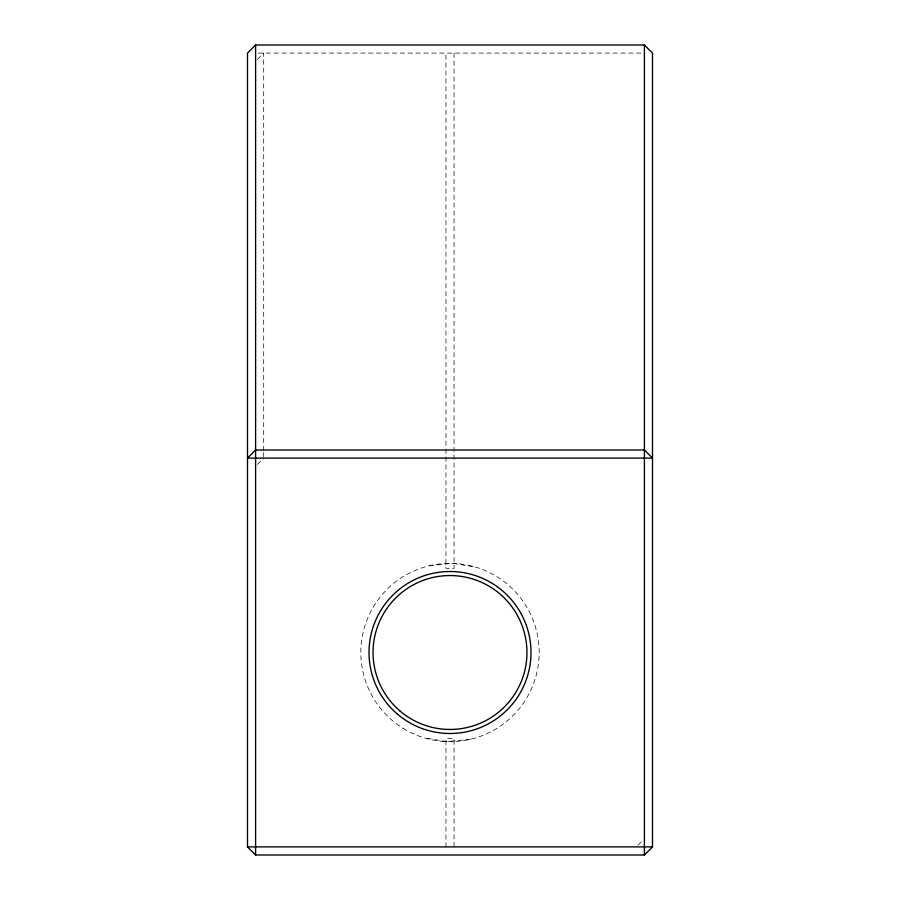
<?xml version="1.0" encoding="UTF-8"?>
<svg xmlns="http://www.w3.org/2000/svg" width="900" height="900" viewBox="0 0 900 900"><rect width="100%" height="100%" fill="white"/><g stroke="black" fill="none" stroke-linecap="round" stroke-linejoin="round"><path stroke-width="0.67" stroke-dasharray="4.5 3.38" d="M257.4 59.4L263.7 53.1L263.7 451.069M257.4 464.4L263.7 458.1M638.1 845.1L642.6 840.6M429.536 565.706L452.7 563.366L475.673 567.113M470.464 739.294L447.3 741.634L424.327 737.887M258.3 53.1L643.005 53.1M454.05 53.1L454.05 568.384L445.95 568.384L445.95 53.1M454.05 846.9L454.05 738.518L445.95 738.518L445.95 846.9M263.7 452.475L263.7 456.694M403.099 728.336A89.168 89.168 0 0 0 539.134 655.2A89.168 89.168 0 0 0 407.779 573.964A89.168 89.168 0 0 0 403.099 728.336"/><path stroke-width="1.35" d="M255.6 45L247.5 53.1L247.5 846.9L255.6 855L644.4 855L652.5 846.9L652.5 53.1L644.4 45L255.6 45L255.6 855M644.4 458.1L247.5 458.1L255.6 450L644.4 450L652.5 458.1L644.4 458.055M247.5 846.9L652.5 846.9M644.4 45L644.4 855M400.061 711.045A76.95 76.95 0 0 0 525.668 666.472A76.95 76.95 0 0 0 424.26 579.982A76.95 76.95 0 0 0 400.061 711.045M397.44 714.127A81 81 0 0 0 529.65 667.204A81 81 0 0 0 422.91 576.169A81 81 0 0 0 397.44 714.127"/></g></svg>
